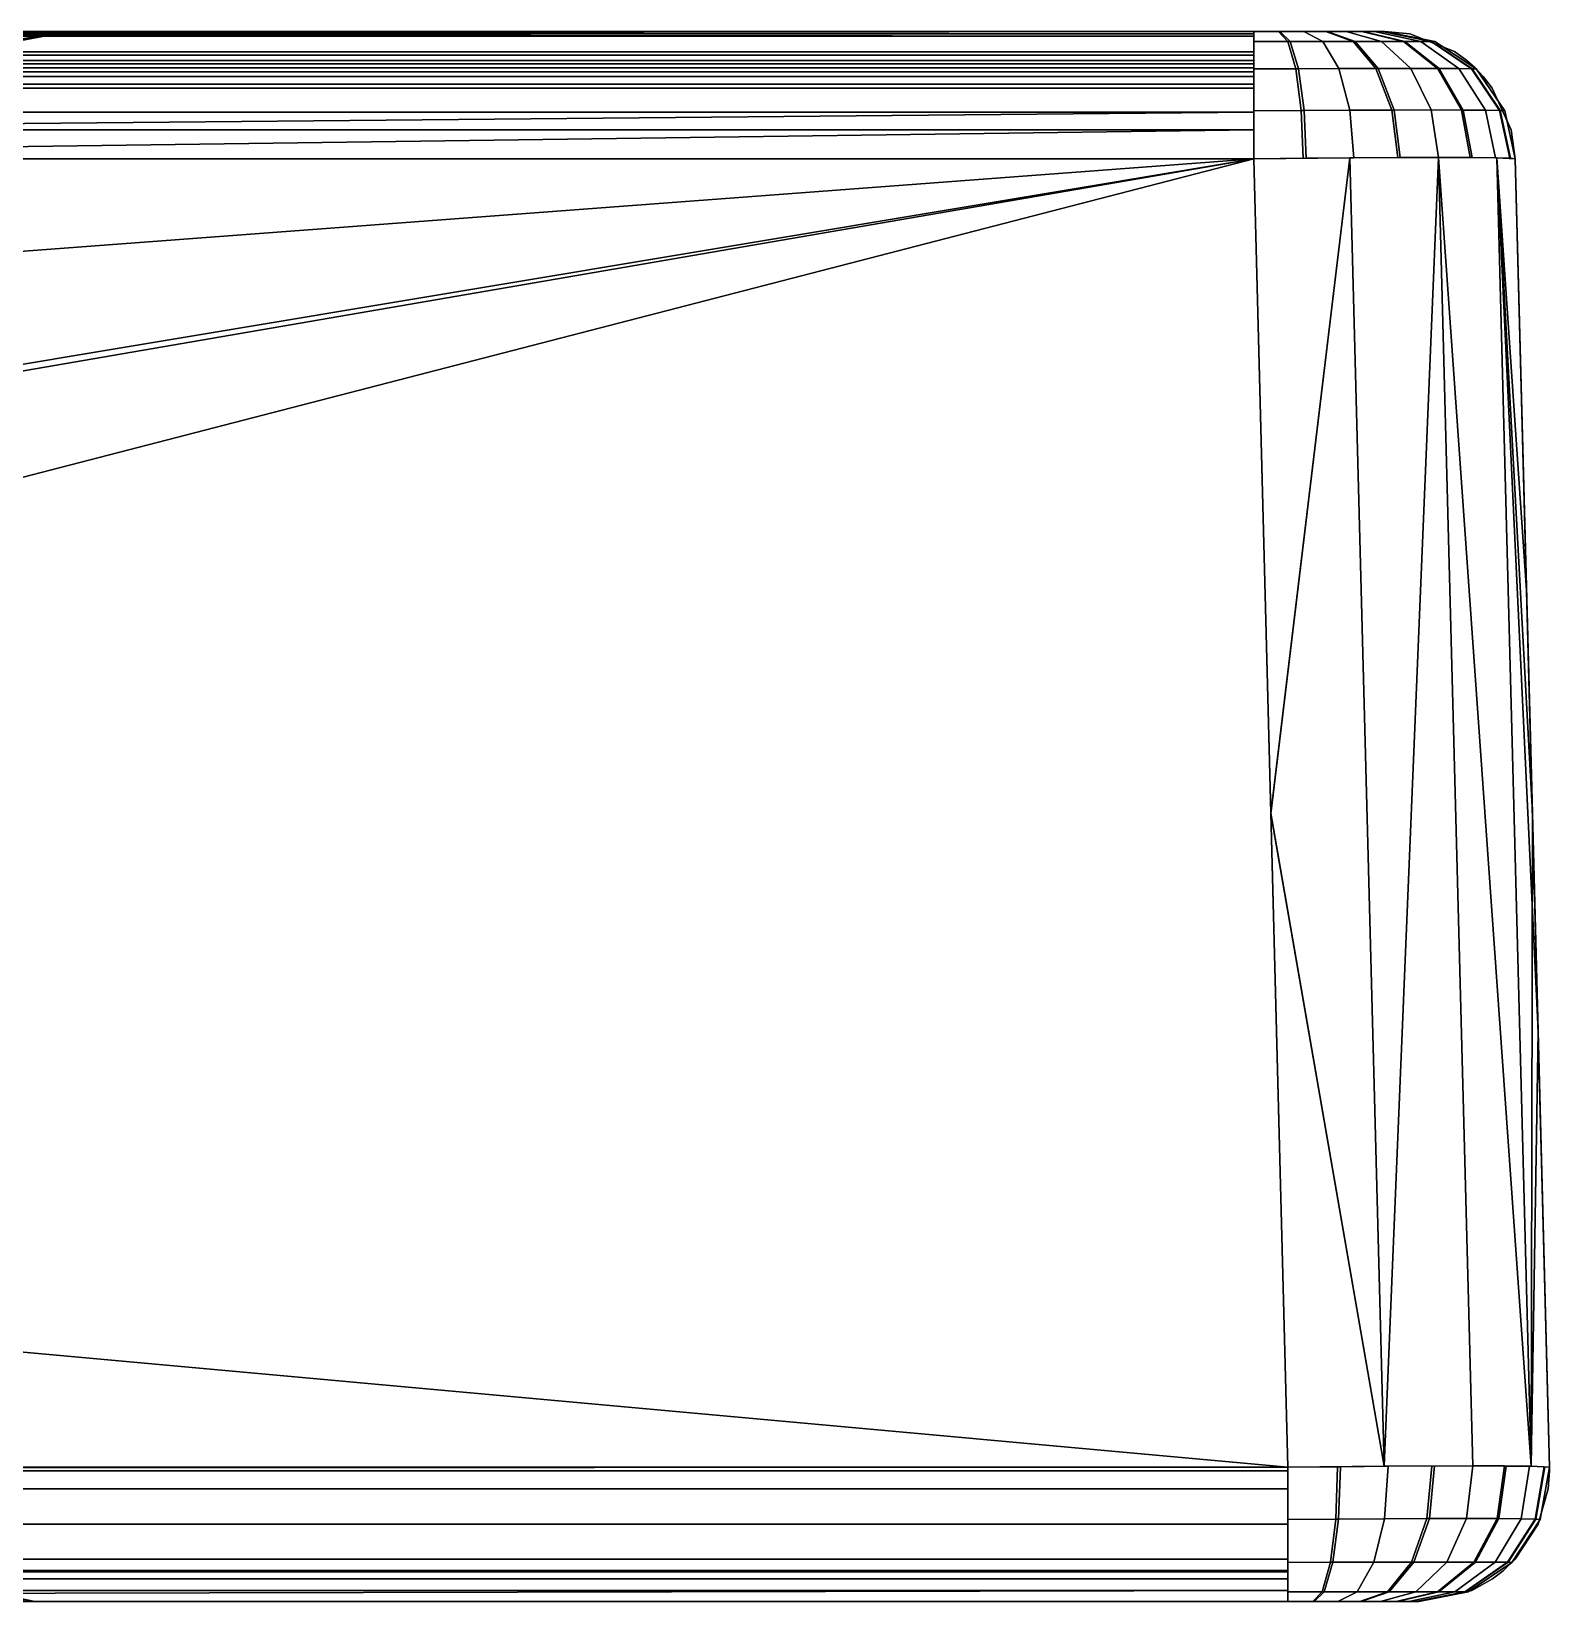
# Model space of a CAD drawing. Extents: x -30.2 to 30.1, y -17.9 to 0.1.
# Drawn here: x 24.33 to 30.13, y -17.87 to -11.87 of the extents above; entities that cross this region are included whole.
import ezdxf

# ---------------------------------------------------------------- set-up
doc = ezdxf.new("R2010")
doc.units = 0
doc.header["$MEASUREMENT"] = 0
doc.layers.add('Pux Jalapa', color=255, linetype='CONTINUOUS')

msp = doc.modelspace()

# ---------------------------------------------------------------- linework, layer by layer
at = {"layer": 'Pux Jalapa'}
for points in [[(-0.012, -11.8864, -64.0446), (29.0011, -11.8864, -64.0446), (9.659, -11.8681, -63.9105)], [(29.0011, -11.8681, -63.9105), (9.659, -11.8681, -63.9105), (29.0011, -11.8864, -64.0446)], [(29.0011, -11.8776, -4.7875), (16.6897, -11.8776, -4.7875), (20.8424, -11.8681, -4.8847)], [(29.0011, -11.9458, -4.617), (16.6897, -11.9458, -4.617), (16.6897, -11.8776, -4.7875), (29.0011, -11.8776, -4.7875)], [(20.8424, -11.8681, -4.8847), (29.0011, -11.8681, -4.8847), (29.0011, -11.8776, -4.7875)], [(29.5009, -11.8681, -63.4107), (29.0011, -11.8681, -63.9105), (22.9756, -11.8681, -58.8847)], [(29.0011, -11.8681, -63.9105), (23.726, -11.8681, -63.9105), (22.9756, -11.8681, -58.8847)], [(22.9756, -11.8681, -58.8847), (24.4751, -11.8681, -57.3852), (29.5009, -11.8681, -63.4107)], [(24.4751, -11.8681, -11.41), (22.9756, -11.8681, -9.9105), (24.1059, -11.8681, -4.8847)], [(24.1919, -11.9028, -10.9061), (24.066, -11.9027, -10.6719), (24.2174, -11.8681, -10.5695), (24.361, -11.8681, -10.8361)], [(24.0747, -11.9027, -58.1103), (24.1919, -11.9028, -57.8891), (24.361, -11.8681, -57.9591), (24.2273, -11.8681, -58.2109)], [(24.1059, -11.8681, -4.8847), (29.0011, -11.8681, -4.8847), (29.5009, -11.8681, -5.3845)], [(24.1059, -11.8681, -4.8847), (29.5009, -11.8681, -5.3845), (24.4751, -11.8681, -11.41)], [(24.2649, -11.9029, -11.1455), (24.1919, -11.9028, -10.9061), (24.361, -11.8681, -10.8361), (24.4444, -11.8681, -11.1087)], [(24.1919, -11.9028, -57.8891), (24.2679, -11.9029, -57.6343), (24.4479, -11.8681, -57.669), (24.361, -11.8681, -57.9591)], [(24.2913, -11.9031, -11.41), (24.2649, -11.9029, -11.1455), (24.4444, -11.8681, -11.1087), (24.4751, -11.8681, -11.41)], [(24.2679, -11.9029, -57.6343), (24.2913, -11.9031, -57.3852), (24.4751, -11.8681, -57.3852), (24.4479, -11.8681, -57.669)], [(24.4751, -11.8681, -57.3852), (24.4751, -11.8681, -34.3976), (24.2957, -11.9014, -57.3852)], [(24.4751, -11.8681, -34.3976), (24.4751, -11.8681, -11.41), (24.2957, -11.9014, -11.41)], [(24.2957, -11.9014, -11.41), (24.2957, -11.9014, -57.3852), (24.4751, -11.8681, -34.3976)], [(29.5009, -11.8681, -5.3845), (29.5009, -11.8681, -10.6596), (24.4751, -11.8681, -11.41)], [(29.5009, -11.8681, -10.6596), (29.5009, -11.8681, -15.9348), (24.4751, -11.8681, -11.41)], [(29.5009, -11.8681, -15.9348), (29.5009, -11.8681, -21.2099), (24.4751, -11.8681, -16.5184)], [(29.5009, -11.8681, -21.2099), (29.5009, -11.8681, -26.485), (24.4751, -11.8681, -21.6267)], [(29.5009, -11.8681, -26.485), (29.5009, -11.8681, -31.7601), (24.4751, -11.8681, -26.7351)], [(29.5009, -11.8681, -31.7601), (29.5009, -11.8681, -37.0352), (24.4751, -11.8681, -31.8435)], [(29.5009, -11.8681, -37.0352), (29.5009, -11.8681, -42.3103), (24.4751, -11.8681, -42.0602)], [(29.5009, -11.8681, -42.3103), (29.5009, -11.8681, -47.5854), (24.4751, -11.8681, -47.1685)], [(29.5009, -11.8681, -47.5854), (29.5009, -11.8681, -52.8605), (24.4751, -11.8681, -52.2769)], [(29.5009, -11.8681, -52.8605), (29.5009, -11.8681, -58.1356), (24.4751, -11.8681, -57.3852)], [(29.5009, -11.8681, -58.1356), (29.5009, -11.8681, -63.4107), (24.4751, -11.8681, -57.3852)], [(24.4751, -11.8681, -57.3852), (24.4751, -11.8681, -52.2769), (29.5009, -11.8681, -52.8605)], [(24.4751, -11.8681, -52.2769), (24.4751, -11.8681, -47.1685), (29.5009, -11.8681, -47.5854)], [(24.4751, -11.8681, -47.1685), (24.4751, -11.8681, -42.0602), (29.5009, -11.8681, -42.3103)], [(24.4751, -11.8681, -42.0602), (24.4751, -11.8681, -36.9518), (29.5009, -11.8681, -37.0352)], [(24.4751, -11.8681, -36.9518), (24.4751, -11.8681, -31.8435), (29.5009, -11.8681, -37.0352)], [(24.4751, -11.8681, -31.8435), (24.4751, -11.8681, -26.7351), (29.5009, -11.8681, -31.7601)], [(24.4751, -11.8681, -26.7351), (24.4751, -11.8681, -21.6267), (29.5009, -11.8681, -26.485)], [(24.4751, -11.8681, -21.6267), (24.4751, -11.8681, -16.5184), (29.5009, -11.8681, -21.2099)], [(24.4751, -11.8681, -16.5184), (24.4751, -11.8681, -11.41), (29.5009, -11.8681, -15.9348)], [(29.0957, -11.8681, -4.8938), (29.0011, -11.8681, -4.8847), (29.0011, -11.9068, -4.6919), (29.1321, -11.9066, -4.7049)], [(29.0011, -11.8681, -63.9105), (29.1016, -11.8681, -63.9003), (29.1402, -11.9065, -64.0887), (29.0011, -11.9068, -64.1034)], [(29.0011, -11.8681, -4.8847), (29.3546, -11.8681, -5.0311), (29.5009, -11.8681, -5.3845)], [(29.1924, -11.8681, -4.9227), (29.0957, -11.8681, -4.8938), (29.1321, -11.9066, -4.7049), (29.2658, -11.9064, -4.7454)], [(29.1016, -11.8681, -63.9003), (29.1924, -11.8681, -63.8725), (29.2658, -11.9064, -64.0498), (29.1402, -11.9065, -64.0887)], [(29.2763, -11.8681, -4.9673), (29.1924, -11.8681, -4.9227), (29.2658, -11.9064, -4.7454), (29.3819, -11.9063, -4.8073)], [(29.1924, -11.8681, -63.8725), (29.2813, -11.8681, -63.8246), (29.3887, -11.9063, -63.9834), (29.2658, -11.9064, -64.0498)], [(29.3546, -11.8681, -5.0311), (29.2763, -11.8681, -4.9673), (29.3819, -11.9063, -4.8073), (29.4901, -11.9063, -4.8956)], [(29.2813, -11.8681, -63.8246), (29.3546, -11.8681, -63.7642), (29.4901, -11.9063, -63.8997), (29.3887, -11.9063, -63.9834)], [(29.415, -11.8681, -5.1044), (29.3546, -11.8681, -5.0311), (29.4901, -11.9063, -4.8956), (29.5738, -11.9063, -4.9969)], [(29.3546, -11.8681, -63.7642), (29.4183, -11.8681, -63.6859), (29.5784, -11.9063, -63.7915), (29.4901, -11.9063, -63.8997)], [(29.4629, -11.8681, -5.1932), (29.415, -11.8681, -5.1044), (29.5738, -11.9063, -4.9969), (29.6402, -11.9064, -5.1198)], [(29.4183, -11.8681, -63.6859), (29.4629, -11.8681, -63.602), (29.6402, -11.9064, -63.6755), (29.5784, -11.9063, -63.7915)], [(29.4907, -11.8681, -5.2841), (29.4629, -11.8681, -5.1932), (29.6402, -11.9064, -5.1198), (29.6791, -11.9065, -5.2455)], [(29.4629, -11.8681, -63.602), (29.4919, -11.8681, -63.5053), (29.6807, -11.9066, -63.5417), (29.6402, -11.9064, -63.6755)], [(29.5009, -11.8681, -5.3845), (29.4907, -11.8681, -5.2841), (29.6791, -11.9065, -5.2455), (29.6938, -11.9068, -5.3845)], [(29.4919, -11.8681, -63.5053), (29.5009, -11.8681, -63.4107), (29.6938, -11.9068, -63.4107), (29.6807, -11.9066, -63.5417)], [(29.5009, -11.8681, -5.3845), (29.5009, -11.8681, -24.7266), (29.5981, -11.8776, -5.3845)], [(29.5009, -11.8681, -24.7266), (29.5009, -11.8681, -44.0687), (29.5981, -11.8776, -34.3976)], [(29.5009, -11.8681, -44.0687), (29.5009, -11.8681, -63.4107), (29.5981, -11.8776, -63.4107)], [(29.5981, -11.8776, -34.3976), (29.5981, -11.8776, -5.3845), (29.5009, -11.8681, -24.7266)], [(29.5981, -11.8776, -63.4107), (29.5981, -11.8776, -34.3976), (29.5009, -11.8681, -44.0687)], [(29.768, -11.9454, -34.3976), (29.768, -11.9454, -5.3845), (29.5981, -11.8776, -5.3845), (29.5981, -11.8776, -34.3976)], [(29.768, -11.9454, -63.4107), (29.768, -11.9454, -34.3976), (29.5981, -11.8776, -34.3976), (29.5981, -11.8776, -63.4107)], [(-0.012, -11.9585, -64.1973), (29.0011, -11.9585, -64.1973), (29.0011, -11.8864, -64.0446), (-0.012, -11.8864, -64.0446)], [(29.0011, -11.9068, -64.1034), (29.1402, -11.9065, -64.0887), (29.1718, -12.0109, -64.243), (29.0011, -12.0117, -64.2612)], [(29.1321, -11.9066, -4.7049), (29.0011, -11.9068, -4.6919), (29.0011, -12.0117, -4.534), (29.1619, -12.0109, -4.5502)], [(29.2658, -11.9064, -4.7454), (29.1321, -11.9066, -4.7049), (29.1619, -12.0109, -4.5502), (29.326, -12.0103, -4.6001)], [(29.1402, -11.9065, -64.0887), (29.2658, -11.9064, -64.0498), (29.326, -12.0103, -64.1952), (29.1718, -12.0109, -64.243)], [(29.3819, -11.9063, -4.8073), (29.2658, -11.9064, -4.7454), (29.326, -12.0103, -4.6001), (29.4684, -12.0099, -4.6761)], [(29.2658, -11.9064, -64.0498), (29.3887, -11.9063, -63.9834), (29.4768, -12.0099, -64.1135), (29.326, -12.0103, -64.1952)], [(29.4901, -11.9063, -4.8956), (29.3819, -11.9063, -4.8073), (29.4684, -12.0099, -4.6761), (29.6011, -12.0098, -4.7845)], [(29.3887, -11.9063, -63.9834), (29.4901, -11.9063, -63.8997), (29.6011, -12.0098, -64.0108), (29.4768, -12.0099, -64.1135)], [(29.5738, -11.9063, -4.9969), (29.4901, -11.9063, -4.8956), (29.6011, -12.0098, -4.7845), (29.7039, -12.0099, -4.9088)], [(29.4901, -11.9063, -63.8997), (29.5784, -11.9063, -63.7915), (29.7096, -12.0099, -63.878), (29.6011, -12.0098, -64.0108)], [(29.6402, -11.9064, -5.1198), (29.5738, -11.9063, -4.9969), (29.7039, -12.0099, -4.9088), (29.7856, -12.0103, -5.0596)], [(29.5784, -11.9063, -63.7915), (29.6402, -11.9064, -63.6755), (29.7856, -12.0103, -63.7357), (29.7096, -12.0099, -63.878)], [(29.6791, -11.9065, -5.2455), (29.6402, -11.9064, -5.1198), (29.7856, -12.0103, -5.0596), (29.8334, -12.0109, -5.2138)], [(29.6402, -11.9064, -63.6755), (29.6807, -11.9066, -63.5417), (29.8354, -12.0109, -63.5715), (29.7856, -12.0103, -63.7357)], [(29.6938, -11.9068, -5.3845), (29.6791, -11.9065, -5.2455), (29.8334, -12.0109, -5.2138), (29.8516, -12.0117, -5.3845)], [(29.6807, -11.9066, -63.5417), (29.6938, -11.9068, -63.4107), (29.8516, -12.0117, -63.4107), (29.8354, -12.0109, -63.5715)], [(-0.012, -11.9919, -64.24), (29.0011, -11.9919, -64.24), (29.0011, -11.9585, -64.1973), (-0.012, -11.9585, -64.1973)], [(-0.012, -12.0227, -64.2721), (29.0011, -12.0227, -64.2721), (29.0011, -11.9919, -64.24), (-0.012, -11.9919, -64.24)], [(29.0011, -11.9797, -4.5699), (16.6897, -11.9797, -4.5699), (16.6897, -11.9458, -4.617), (29.0011, -11.9458, -4.617)], [(29.0011, -12.0076, -4.5383), (16.6897, -12.0076, -4.5383), (16.6897, -11.9797, -4.5699), (29.0011, -11.9797, -4.5699)], [(29.8155, -11.9794, -34.3976), (29.8155, -11.9794, -5.3845), (29.768, -11.9454, -5.3845), (29.768, -11.9454, -34.3976)], [(29.8155, -11.9794, -63.4107), (29.8155, -11.9794, -34.3976), (29.768, -11.9454, -34.3976), (29.768, -11.9454, -63.4107)], [(29.8474, -12.0076, -34.3976), (29.8474, -12.0076, -5.3845), (29.8155, -11.9794, -5.3845), (29.8155, -11.9794, -34.3976)], [(29.8474, -12.0076, -63.4107), (29.8474, -12.0076, -34.3976), (29.8155, -11.9794, -34.3976), (29.8155, -11.9794, -63.4107)], [(-0.012, -12.0701, -64.3121), (29.0011, -12.0701, -64.3121), (29.0011, -12.0227, -64.2721), (-0.012, -12.0227, -64.2721)], [(29.0011, -12.0402, -4.5072), (16.6897, -12.0402, -4.5072), (16.6897, -12.0076, -4.5383), (29.0011, -12.0076, -4.5383)], [(29.0011, -12.0846, -4.4728), (16.6897, -12.0846, -4.4728), (16.6897, -12.0402, -4.5072), (29.0011, -12.0402, -4.5072)], [(29.1619, -12.0109, -4.5502), (29.0011, -12.0117, -4.534), (29.0011, -12.1722, -4.4247), (29.1826, -12.1706, -4.4427)], [(29.0011, -12.0117, -64.2612), (29.1718, -12.0109, -64.243), (29.1938, -12.1705, -64.3502), (29.0011, -12.1722, -64.3706)], [(29.326, -12.0103, -4.6001), (29.1619, -12.0109, -4.5502), (29.1826, -12.1706, -4.4427), (29.3679, -12.1693, -4.4989)], [(29.1718, -12.0109, -64.243), (29.326, -12.0103, -64.1952), (29.3679, -12.1693, -64.2964), (29.1938, -12.1705, -64.3502)], [(29.4684, -12.0099, -4.6761), (29.326, -12.0103, -4.6001), (29.3679, -12.1693, -4.4989), (29.5287, -12.1686, -4.5846)], [(29.326, -12.0103, -64.1952), (29.4768, -12.0099, -64.1135), (29.5382, -12.1686, -64.2043), (29.3679, -12.1693, -64.2964)], [(29.6011, -12.0098, -4.7845), (29.4684, -12.0099, -4.6761), (29.5287, -12.1686, -4.5846), (29.6787, -12.1683, -4.707)], [(29.4768, -12.0099, -64.1135), (29.6011, -12.0098, -64.0108), (29.6787, -12.1683, -64.0883), (29.5382, -12.1686, -64.2043)], [(29.7039, -12.0099, -4.9088), (29.6011, -12.0098, -4.7845), (29.6787, -12.1683, -4.707), (29.7947, -12.1686, -4.8474)], [(29.6011, -12.0098, -64.0108), (29.7096, -12.0099, -63.878), (29.801, -12.1686, -63.9383), (29.6787, -12.1683, -64.0883)], [(29.7856, -12.0103, -5.0596), (29.7039, -12.0099, -4.9088), (29.7947, -12.1686, -4.8474), (29.8868, -12.1693, -5.0177)], [(29.7096, -12.0099, -63.878), (29.7856, -12.0103, -63.7357), (29.8868, -12.1693, -63.7776), (29.801, -12.1686, -63.9383)], [(29.8334, -12.0109, -5.2138), (29.7856, -12.0103, -5.0596), (29.8868, -12.1693, -5.0177), (29.9406, -12.1705, -5.1918)], [(29.7856, -12.0103, -63.7357), (29.8354, -12.0109, -63.5715), (29.9429, -12.1706, -63.5922), (29.8868, -12.1693, -63.7776)], [(29.8516, -12.0117, -5.3845), (29.8334, -12.0109, -5.2138), (29.9406, -12.1705, -5.1918), (29.961, -12.1722, -5.3845)], [(29.8354, -12.0109, -63.5715), (29.8516, -12.0117, -63.4107), (29.961, -12.1722, -63.4107), (29.9429, -12.1706, -63.5922)], [(29.8784, -12.0402, -34.3976), (29.8784, -12.0402, -5.3845), (29.8474, -12.0076, -5.3845), (29.8474, -12.0076, -34.3976)], [(29.8784, -12.0402, -63.4107), (29.8784, -12.0402, -34.3976), (29.8474, -12.0076, -34.3976), (29.8474, -12.0076, -63.4107)], [(29.9128, -12.0846, -34.3976), (29.9128, -12.0846, -5.3845), (29.8784, -12.0402, -5.3845), (29.8784, -12.0402, -34.3976)], [(29.9128, -12.0846, -63.4107), (29.9128, -12.0846, -34.3976), (29.8784, -12.0402, -34.3976), (29.8784, -12.0402, -63.4107)], [(-0.012, -12.1762, -64.3723), (29.0011, -12.1762, -64.3723), (29.0011, -12.0701, -64.3121), (-0.012, -12.0701, -64.3121)], [(29.0011, -12.2441, -4.4003), (16.6897, -12.2441, -4.4003), (16.6897, -12.0846, -4.4728), (29.0011, -12.0846, -4.4728)], [(29.9853, -12.244, -34.3976), (29.9853, -12.244, -5.3845), (29.9128, -12.0846, -5.3845), (29.9128, -12.0846, -34.3976)], [(29.9853, -12.244, -63.4107), (29.9853, -12.244, -34.3976), (29.9128, -12.0846, -34.3976), (29.9128, -12.0846, -63.4107)], [(29.0011, -12.1762, -64.3723), (-0.012, -12.1762, -64.3723), (9.659, -12.355, -64.4104)], [(9.659, -12.355, -64.4104), (29.0011, -12.355, -64.4104), (29.0011, -12.1762, -64.3723)], [(29.0011, -12.1722, -64.3706), (29.1938, -12.1705, -64.3502), (29.2019, -12.3526, -64.3899), (29.0011, -12.355, -64.4104)], [(29.1826, -12.1706, -4.4427), (29.0011, -12.1722, -4.4247), (29.0011, -12.355, -4.3849), (29.1902, -12.3528, -4.4031)], [(29.3679, -12.1693, -4.4989), (29.1826, -12.1706, -4.4427), (29.1902, -12.3528, -4.4031), (29.3836, -12.351, -4.4611)], [(29.1938, -12.1705, -64.3502), (29.3679, -12.1693, -64.2964), (29.3836, -12.351, -64.3342), (29.2019, -12.3526, -64.3899)], [(29.5287, -12.1686, -4.5846), (29.3679, -12.1693, -4.4989), (29.3836, -12.351, -4.4611), (29.5514, -12.35, -4.5502)], [(29.3679, -12.1693, -64.2964), (29.5382, -12.1686, -64.2043), (29.5613, -12.3499, -64.2384), (29.3836, -12.351, -64.3342)], [(29.6787, -12.1683, -4.707), (29.5287, -12.1686, -4.5846), (29.5514, -12.35, -4.5502), (29.7079, -12.3496, -4.6778)], [(29.5382, -12.1686, -64.2043), (29.6787, -12.1683, -64.0883), (29.7079, -12.3496, -64.1175), (29.5613, -12.3499, -64.2384)], [(29.7947, -12.1686, -4.8474), (29.6787, -12.1683, -4.707), (29.7079, -12.3496, -4.6778), (29.8288, -12.3499, -4.8243)], [(29.6787, -12.1683, -64.0883), (29.801, -12.1686, -63.9383), (29.8354, -12.35, -63.961), (29.7079, -12.3496, -64.1175)], [(29.8868, -12.1693, -5.0177), (29.7947, -12.1686, -4.8474), (29.8288, -12.3499, -4.8243), (29.9246, -12.351, -5.002)], [(29.801, -12.1686, -63.9383), (29.8868, -12.1693, -63.7776), (29.9246, -12.351, -63.7932), (29.8354, -12.35, -63.961)], [(29.9406, -12.1705, -5.1918), (29.8868, -12.1693, -5.0177), (29.9246, -12.351, -5.002), (29.9803, -12.3526, -5.1837)], [(29.8868, -12.1693, -63.7776), (29.9429, -12.1706, -63.5922), (29.9826, -12.3528, -63.5999), (29.9246, -12.351, -63.7932)], [(29.961, -12.1722, -5.3845), (29.9406, -12.1705, -5.1918), (29.9803, -12.3526, -5.1837), (30.0008, -12.355, -5.3845)], [(29.9429, -12.1706, -63.5922), (29.961, -12.1722, -63.4107), (30.0008, -12.355, -63.4107), (29.9826, -12.3528, -63.5999)], [(16.6897, -12.2441, -4.4003), (29.0011, -12.2441, -4.4003), (20.8509, -12.355, -4.3849)], [(29.0011, -12.355, -4.3849), (20.8509, -12.355, -4.3849), (29.0011, -12.2441, -4.4003)], [(30.0008, -12.355, -63.4107), (30.0008, -12.355, -44.0687), (29.9853, -12.244, -63.4107)], [(30.0008, -12.355, -44.0687), (30.0008, -12.355, -24.7266), (29.9853, -12.244, -34.3976)], [(30.0008, -12.355, -24.7266), (30.0008, -12.355, -5.3845), (29.9853, -12.244, -5.3845)], [(29.9853, -12.244, -5.3845), (29.9853, -12.244, -34.3976), (30.0008, -12.355, -24.7266)], [(29.9853, -12.244, -34.3976), (29.9853, -12.244, -63.4107), (30.0008, -12.355, -44.0687)], [(29.0011, -12.355, -64.4104), (29.132, -17.355, -64.5413), (-0.012, -17.355, -64.5413)], [(-0.012, -12.355, -64.4104), (29.0011, -12.355, -64.4104), (-0.012, -17.355, -64.5413)], [(29.0011, -12.355, -4.3849), (20.8509, -12.355, -4.3849), (14.7349, -13.4261, -4.3568)], [(29.132, -17.355, -4.2539), (29.0011, -12.355, -4.3849), (14.7349, -16.0454, -4.2882)], [(14.7349, -14.7358, -4.3225), (14.7349, -16.0454, -4.2882), (29.0011, -12.355, -4.3849)], [(14.7349, -13.4261, -4.3568), (14.7349, -14.7358, -4.3225), (29.0011, -12.355, -4.3849)], [(29.369, -12.3511, -64.3401), (29.0011, -12.355, -64.4104), (29.0666, -14.8577, -64.4759)], [(29.0011, -12.355, -4.3849), (29.369, -12.3511, -4.4552), (29.0666, -14.855, -4.3194)], [(29.5, -17.3511, -64.471), (29.369, -12.3511, -64.3401), (29.0666, -14.8577, -64.4759)], [(29.0666, -14.855, -4.3194), (29.369, -12.3511, -4.4552), (29.5, -17.3511, -4.3242)], [(29.7079, -12.3496, -64.1175), (29.369, -12.3511, -64.3401), (29.5, -17.3511, -64.471)], [(29.369, -12.3511, -4.4552), (29.7079, -12.3496, -4.6778), (29.5, -17.3511, -4.3242)], [(29.5, -17.3511, -64.471), (29.8388, -17.3496, -64.2484), (29.7079, -12.3496, -64.1175)], [(29.8388, -17.3496, -4.5468), (29.5, -17.3511, -4.3242), (29.7079, -12.3496, -4.6778)], [(29.9305, -12.3511, -63.7787), (29.7079, -12.3496, -64.1175), (30.0614, -17.3511, -63.9096)], [(29.8388, -17.3496, -64.2484), (30.0614, -17.3511, -63.9096), (29.7079, -12.3496, -64.1175)], [(29.7079, -12.3496, -4.6778), (29.9305, -12.3511, -5.0166), (30.0614, -17.3511, -4.8857)], [(30.0614, -17.3511, -4.8857), (29.8388, -17.3496, -4.5468), (29.7079, -12.3496, -4.6778)], [(30.0008, -12.355, -63.4107), (29.9305, -12.3511, -63.7787), (30.0444, -14.0217, -63.4544)], [(30.088, -15.6883, -63.498), (30.0444, -14.0217, -63.4544), (29.9305, -12.3511, -63.7787)], [(29.9305, -12.3511, -63.7787), (30.0614, -17.3511, -63.9096), (30.088, -15.6883, -63.498)], [(29.9305, -12.3511, -5.0166), (30.0008, -12.355, -5.3845), (30.0662, -14.855, -5.3191)], [(30.0614, -17.3511, -4.8857), (29.9305, -12.3511, -5.0166), (30.0662, -14.855, -5.3191)], [(30.0008, -12.355, -5.3845), (30.1317, -17.355, -5.2536), (30.1317, -17.355, -34.3976)], [(30.1317, -17.355, -34.3976), (30.1317, -17.355, -63.5417), (30.0008, -12.355, -63.4107)], [(30.0008, -12.355, -63.4107), (30.0008, -12.355, -34.3976), (30.1317, -17.355, -34.3976)], [(30.0008, -12.355, -34.3976), (30.0008, -12.355, -5.3845), (30.1317, -17.355, -34.3976)], [(29.5, -17.3511, -4.3242), (29.132, -17.355, -4.2539), (29.0666, -14.855, -4.3194)], [(29.132, -17.355, -64.5413), (29.5, -17.3511, -64.471), (29.0666, -14.8577, -64.4759)], [(30.0662, -14.855, -5.3191), (30.1317, -17.355, -5.2536), (30.0614, -17.3511, -4.8857)], [(30.0614, -17.3511, -63.9096), (30.1317, -17.355, -63.5417), (30.088, -15.6883, -63.498)], [(19.4174, -17.355, -4.2539), (29.132, -17.355, -4.2539), (14.7349, -16.0454, -4.2882)], [(29.132, -17.3681, -64.5415), (29.132, -17.355, -64.5413), (-0.012, -17.3681, -64.5415)], [(29.132, -17.355, -64.5413), (-0.012, -17.355, -64.5413), (-0.012, -17.3681, -64.5415)], [(-0.012, -17.355, -4.2539), (29.132, -17.355, -4.2539), (-0.012, -17.3681, -4.2538)], [(29.132, -17.355, -4.2539), (29.132, -17.3681, -4.2538), (-0.012, -17.3681, -4.2538)], [(-0.012, -17.3681, -4.2538), (29.132, -17.3681, -4.2538), (29.132, -17.4374, -4.2586), (-0.012, -17.4374, -4.2586)], [(29.132, -17.3681, -64.5415), (-0.012, -17.3681, -64.5415), (-0.012, -17.4374, -64.5367), (29.132, -17.4374, -64.5367)], [(29.132, -17.355, -64.5413), (29.3329, -17.3526, -64.5208), (29.3258, -17.5528, -64.4864), (29.132, -17.5545, -64.5054)], [(29.3212, -17.3528, -4.2721), (29.132, -17.355, -4.2539), (29.132, -17.5545, -4.2898), (29.3145, -17.5529, -4.3067)], [(29.5145, -17.351, -4.3301), (29.3212, -17.3528, -4.2721), (29.3145, -17.5529, -4.3067), (29.5013, -17.5516, -4.3621)], [(29.3329, -17.3526, -64.5208), (29.5145, -17.351, -64.4651), (29.5013, -17.5516, -64.4331), (29.3258, -17.5528, -64.4864)], [(29.5145, -17.351, -64.4651), (29.6922, -17.3499, -64.3693), (29.673, -17.5509, -64.341), (29.5013, -17.5516, -64.4331)], [(29.6823, -17.35, -4.4193), (29.5145, -17.351, -4.3301), (29.5013, -17.5516, -4.3621), (29.6634, -17.5509, -4.4479)], [(29.8388, -17.3496, -4.5468), (29.6823, -17.35, -4.4193), (29.6634, -17.5509, -4.4479), (29.8146, -17.5506, -4.571)], [(29.6922, -17.3499, -64.3693), (29.8388, -17.3496, -64.2484), (29.8146, -17.5506, -64.2242), (29.673, -17.5509, -64.341)], [(29.8388, -17.3496, -64.2484), (29.9664, -17.35, -64.0919), (29.9377, -17.5509, -64.0731), (29.8146, -17.5506, -64.2242)], [(29.9597, -17.3499, -4.6934), (29.8388, -17.3496, -4.5468), (29.8146, -17.5506, -4.571), (29.9313, -17.5509, -4.7126)], [(30.0555, -17.351, -4.8711), (29.9597, -17.3499, -4.6934), (29.9313, -17.5509, -4.7126), (30.0235, -17.5516, -4.8844)], [(29.9664, -17.35, -64.0919), (30.0555, -17.351, -63.9242), (30.0235, -17.5516, -63.9109), (29.9377, -17.5509, -64.0731)], [(30.0555, -17.351, -63.9242), (30.1135, -17.3528, -63.7308), (30.079, -17.5529, -63.7241), (30.0235, -17.5516, -63.9109)], [(30.1112, -17.3526, -5.0528), (30.0555, -17.351, -4.8711), (30.0235, -17.5516, -4.8844), (30.0768, -17.5528, -5.0598)], [(30.1317, -17.355, -5.2536), (30.1112, -17.3526, -5.0528), (30.0768, -17.5528, -5.0598), (30.0958, -17.5545, -5.2536)], [(30.1135, -17.3528, -63.7308), (30.1317, -17.355, -63.5417), (30.0958, -17.5545, -63.5417), (30.079, -17.5529, -63.7241)], [(30.1319, -17.3681, -34.3976), (30.1319, -17.3681, -63.5417), (30.127, -17.4374, -63.5417), (30.127, -17.4374, -34.3976)], [(30.1319, -17.3681, -5.2536), (30.1319, -17.3681, -34.3976), (30.127, -17.4374, -34.3976), (30.127, -17.4374, -5.2536)], [(30.1319, -17.3681, -5.2536), (30.1317, -17.355, -5.2536), (30.1317, -17.355, -34.3976)], [(30.1317, -17.355, -34.3976), (30.1317, -17.355, -63.5417), (30.1319, -17.3681, -34.3976)], [(30.1317, -17.355, -63.5417), (30.1319, -17.3681, -63.5417), (30.1319, -17.3681, -34.3976)], [(30.1319, -17.3681, -34.3976), (30.1319, -17.3681, -5.2536), (30.1317, -17.355, -34.3976)], [(-0.012, -17.4374, -4.2586), (29.132, -17.4374, -4.2586), (29.132, -17.5723, -4.2974), (-0.012, -17.5723, -4.2974)], [(29.132, -17.4374, -64.5367), (-0.012, -17.4374, -64.5367), (-0.012, -17.5723, -64.4979), (29.132, -17.5723, -64.4979)], [(30.127, -17.4374, -34.3976), (30.127, -17.4374, -63.5417), (30.0883, -17.5723, -63.5417), (30.0883, -17.5723, -34.3976)], [(30.127, -17.4374, -5.2536), (30.127, -17.4374, -34.3976), (30.0883, -17.5723, -34.3976), (30.0883, -17.5723, -5.2536)], [(-0.012, -17.5723, -4.2974), (29.132, -17.5723, -4.2974), (29.132, -17.7056, -4.3849), (-0.012, -17.7056, -4.3849)], [(29.132, -17.5723, -64.4979), (-0.012, -17.5723, -64.4979), (-0.012, -17.7056, -64.4103), (29.132, -17.7056, -64.4103)], [(29.132, -17.5545, -64.5054), (29.3258, -17.5528, -64.4864), (29.3042, -17.718, -64.3811), (29.132, -17.7188, -64.3978)], [(29.3145, -17.5529, -4.3067), (29.132, -17.5545, -4.2898), (29.132, -17.7188, -4.3974), (29.2942, -17.718, -4.4122)], [(29.5013, -17.5516, -4.3621), (29.3145, -17.5529, -4.3067), (29.2942, -17.718, -4.4122), (29.4602, -17.7174, -4.4613)], [(29.3258, -17.5528, -64.4864), (29.5013, -17.5516, -64.4331), (29.4602, -17.7174, -64.3339), (29.3042, -17.718, -64.3811)], [(29.5013, -17.5516, -64.4331), (29.673, -17.5509, -64.341), (29.6129, -17.717, -64.2521), (29.4602, -17.7174, -64.3339)], [(29.6634, -17.5509, -4.4479), (29.5013, -17.5516, -4.3621), (29.4602, -17.7174, -4.4613), (29.6044, -17.717, -4.5375)], [(29.8146, -17.5506, -4.571), (29.6634, -17.5509, -4.4479), (29.6044, -17.717, -4.5375), (29.7388, -17.7169, -4.6469)], [(29.673, -17.5509, -64.341), (29.8146, -17.5506, -64.2242), (29.7388, -17.7169, -64.1484), (29.6129, -17.717, -64.2521)], [(29.8146, -17.5506, -64.2242), (29.9377, -17.5509, -64.0731), (29.8482, -17.717, -64.014), (29.7388, -17.7169, -64.1484)], [(29.9313, -17.5509, -4.7126), (29.8146, -17.5506, -4.571), (29.7388, -17.7169, -4.6469), (29.8425, -17.717, -4.7727)], [(30.0235, -17.5516, -4.8844), (29.9313, -17.5509, -4.7126), (29.8425, -17.717, -4.7727), (29.9243, -17.7174, -4.9254)], [(29.9377, -17.5509, -64.0731), (30.0235, -17.5516, -63.9109), (29.9243, -17.7174, -63.8698), (29.8482, -17.717, -64.014)], [(30.0235, -17.5516, -63.9109), (30.079, -17.5529, -63.7241), (29.9734, -17.718, -63.7038), (29.9243, -17.7174, -63.8698)], [(30.0768, -17.5528, -5.0598), (30.0235, -17.5516, -4.8844), (29.9243, -17.7174, -4.9254), (29.9715, -17.718, -5.0814)], [(30.0958, -17.5545, -5.2536), (30.0768, -17.5528, -5.0598), (29.9715, -17.718, -5.0814), (29.9882, -17.7188, -5.2536)], [(30.079, -17.5529, -63.7241), (30.0958, -17.5545, -63.5417), (29.9882, -17.7188, -63.5417), (29.9734, -17.718, -63.7038)], [(30.0883, -17.5723, -34.3976), (30.0883, -17.5723, -63.5417), (30.0007, -17.7056, -63.5417), (30.0007, -17.7056, -34.3976)], [(30.0883, -17.5723, -5.2536), (30.0883, -17.5723, -34.3976), (30.0007, -17.7056, -34.3976), (30.0007, -17.7056, -5.2536)], [(-0.012, -17.7056, -4.3849), (29.132, -17.7056, -4.3849), (29.132, -17.7493, -4.4303), (-0.012, -17.7493, -4.4303)], [(29.132, -17.7056, -64.4103), (-0.012, -17.7056, -64.4103), (-0.012, -17.7493, -64.365), (29.132, -17.7493, -64.365)], [(-0.012, -17.7493, -4.4303), (29.132, -17.7493, -4.4303), (29.132, -17.7546, -4.4366), (-0.012, -17.7546, -4.4366)], [(29.132, -17.7493, -64.365), (-0.012, -17.7493, -64.365), (-0.012, -17.7546, -64.3587), (29.132, -17.7546, -64.3587)], [(-0.012, -17.7546, -4.4366), (29.132, -17.7546, -4.4366), (29.132, -17.7815, -4.4726), (-0.012, -17.7815, -4.4726)], [(29.132, -17.7546, -64.3587), (-0.012, -17.7546, -64.3587), (-0.012, -17.7815, -64.3227), (29.132, -17.7815, -64.3227)], [(29.132, -17.7188, -64.3978), (29.3042, -17.718, -64.3811), (29.2706, -17.8307, -64.2171), (29.132, -17.8309, -64.2307)], [(29.2942, -17.718, -4.4122), (29.132, -17.7188, -4.3974), (29.132, -17.8309, -4.5646), (29.2625, -17.8307, -4.5766)], [(29.4602, -17.7174, -4.4613), (29.2942, -17.718, -4.4122), (29.2625, -17.8307, -4.5766), (29.396, -17.8306, -4.6163)], [(29.3042, -17.718, -64.3811), (29.4602, -17.7174, -64.3339), (29.396, -17.8306, -64.179), (29.2706, -17.8307, -64.2171)], [(29.4602, -17.7174, -64.3339), (29.6129, -17.717, -64.2521), (29.5188, -17.8305, -64.1131), (29.396, -17.8306, -64.179)], [(29.6044, -17.717, -4.5375), (29.4602, -17.7174, -4.4613), (29.396, -17.8306, -4.6163), (29.512, -17.8305, -4.6776)], [(29.7388, -17.7169, -4.6469), (29.6044, -17.717, -4.5375), (29.512, -17.8305, -4.6776), (29.6201, -17.8304, -4.7656)], [(29.6129, -17.717, -64.2521), (29.7388, -17.7169, -64.1484), (29.6201, -17.8304, -64.0297), (29.5188, -17.8305, -64.1131)], [(29.7388, -17.7169, -64.1484), (29.8482, -17.717, -64.014), (29.7081, -17.8305, -63.9216), (29.6201, -17.8304, -64.0297)], [(29.8425, -17.717, -4.7727), (29.7388, -17.7169, -4.6469), (29.6201, -17.8304, -4.7656), (29.7035, -17.8305, -4.8668)], [(29.9243, -17.7174, -4.9254), (29.8425, -17.717, -4.7727), (29.7035, -17.8305, -4.8668), (29.7694, -17.8306, -4.9896)], [(29.8482, -17.717, -64.014), (29.9243, -17.7174, -63.8698), (29.7694, -17.8306, -63.8057), (29.7081, -17.8305, -63.9216)], [(29.9243, -17.7174, -63.8698), (29.9734, -17.718, -63.7038), (29.809, -17.8307, -63.6721), (29.7694, -17.8306, -63.8057)], [(29.9715, -17.718, -5.0814), (29.9243, -17.7174, -4.9254), (29.7694, -17.8306, -4.9896), (29.8074, -17.8307, -5.115)], [(29.9882, -17.7188, -5.2536), (29.9715, -17.718, -5.0814), (29.8074, -17.8307, -5.115), (29.8211, -17.8309, -5.2536)], [(29.9734, -17.718, -63.7038), (29.9882, -17.7188, -63.5417), (29.8211, -17.8309, -63.5417), (29.809, -17.8307, -63.6721)], [(29.9491, -17.7546, -34.3976), (29.9491, -17.7546, -63.5417), (29.9131, -17.7815, -63.5417), (29.9131, -17.7815, -34.3976)], [(29.9491, -17.7546, -5.2536), (29.9491, -17.7546, -34.3976), (29.9131, -17.7815, -34.3976), (29.9131, -17.7815, -5.2536)], [(29.9554, -17.7493, -34.3976), (29.9554, -17.7493, -63.5417), (29.9491, -17.7546, -63.5417), (29.9491, -17.7546, -34.3976)], [(29.9554, -17.7493, -5.2536), (29.9554, -17.7493, -34.3976), (29.9491, -17.7546, -34.3976), (29.9491, -17.7546, -5.2536)], [(30.0007, -17.7056, -34.3976), (30.0007, -17.7056, -63.5417), (29.9554, -17.7493, -63.5417), (29.9554, -17.7493, -34.3976)], [(30.0007, -17.7056, -5.2536), (30.0007, -17.7056, -34.3976), (29.9554, -17.7493, -34.3976), (29.9554, -17.7493, -5.2536)], [(-0.012, -17.7815, -4.4726), (29.132, -17.7815, -4.4726), (29.132, -17.8253, -4.5514), (-0.012, -17.8253, -4.5514)], [(29.132, -17.7815, -64.3227), (-0.012, -17.7815, -64.3227), (-0.012, -17.8253, -64.2438), (29.132, -17.8253, -64.2438)], [(29.9131, -17.7815, -34.3976), (29.9131, -17.7815, -63.5417), (29.8342, -17.8253, -63.5417), (29.8342, -17.8253, -34.3976)], [(29.9131, -17.7815, -5.2536), (29.9131, -17.7815, -34.3976), (29.8342, -17.8253, -34.3976), (29.8342, -17.8253, -5.2536)], [(-0.012, -17.8253, -4.5514), (29.132, -17.8253, -4.5514), (9.7027, -17.8681, -4.7538)], [(29.132, -17.8253, -64.2438), (-0.012, -17.8253, -64.2438), (9.7027, -17.8681, -64.0415)], [(29.132, -17.8681, -4.7538), (9.7027, -17.8681, -4.7538), (29.132, -17.8253, -4.5514)], [(9.7027, -17.8681, -64.0415), (29.132, -17.8681, -64.0415), (29.132, -17.8253, -64.2438)], [(22.8447, -17.8681, -58.7538), (24.3442, -17.8681, -57.2543), (23.8331, -17.8681, -64.0415)], [(24.3442, -17.8681, -11.541), (22.8447, -17.8681, -10.0415), (29.6319, -17.8681, -10.5525)], [(22.8447, -17.8681, -10.0415), (23.8331, -17.8681, -4.7538), (29.6319, -17.8681, -10.5525)], [(23.8331, -17.8681, -4.7538), (29.132, -17.8681, -4.7538), (29.6319, -17.8681, -5.2536)], [(29.6319, -17.8681, -5.2536), (29.6319, -17.8681, -10.5525), (23.8331, -17.8681, -4.7538)], [(29.6319, -17.8681, -58.2427), (29.6319, -17.8681, -63.5417), (23.8331, -17.8681, -64.0415)], [(29.6319, -17.8681, -63.5417), (29.132, -17.8681, -64.0415), (23.8331, -17.8681, -64.0415)], [(24.3442, -17.8681, -57.2543), (29.6319, -17.8681, -58.2427), (23.8331, -17.8681, -64.0415)], [(24.3442, -17.8681, -11.541), (24.3135, -17.8681, -11.2396), (24.1186, -17.8268, -11.2796), (24.1457, -17.827, -11.541)], [(24.317, -17.8681, -57.5381), (24.3442, -17.8681, -57.2543), (24.1457, -17.827, -57.2543), (24.1216, -17.8268, -57.5005)], [(24.3442, -17.8681, -11.541), (24.3442, -17.8681, -34.3976), (24.1586, -17.8324, -11.541)], [(24.3442, -17.8681, -34.3976), (24.3442, -17.8681, -57.2543), (24.1586, -17.8324, -57.2543)], [(24.1586, -17.8324, -57.2543), (24.1586, -17.8324, -11.541), (24.3442, -17.8681, -34.3976)], [(29.6319, -17.8681, -10.5525), (29.6319, -17.8681, -15.8514), (24.3442, -17.8681, -11.541)], [(29.6319, -17.8681, -15.8514), (29.6319, -17.8681, -21.1503), (24.3442, -17.8681, -16.6202)], [(29.6319, -17.8681, -21.1503), (29.6319, -17.8681, -26.4493), (24.3442, -17.8681, -21.6995)], [(29.6319, -17.8681, -26.4493), (29.6319, -17.8681, -31.7482), (24.3442, -17.8681, -26.7787)], [(29.6319, -17.8681, -31.7482), (29.6319, -17.8681, -37.0471), (24.3442, -17.8681, -36.9373)], [(29.6319, -17.8681, -37.0471), (29.6319, -17.8681, -42.346), (24.3442, -17.8681, -42.0165)], [(29.6319, -17.8681, -42.346), (29.6319, -17.8681, -47.6449), (24.3442, -17.8681, -47.0958)], [(29.6319, -17.8681, -47.6449), (29.6319, -17.8681, -52.9438), (24.3442, -17.8681, -52.175)], [(29.6319, -17.8681, -52.9438), (29.6319, -17.8681, -58.2427), (24.3442, -17.8681, -57.2543)], [(24.3442, -17.8681, -57.2543), (24.3442, -17.8681, -52.175), (29.6319, -17.8681, -52.9438)], [(24.3442, -17.8681, -52.175), (24.3442, -17.8681, -47.0958), (29.6319, -17.8681, -47.6449)], [(24.3442, -17.8681, -47.0958), (24.3442, -17.8681, -42.0165), (29.6319, -17.8681, -42.346)], [(24.3442, -17.8681, -42.0165), (24.3442, -17.8681, -36.9373), (29.6319, -17.8681, -37.0471)], [(24.3442, -17.8681, -36.9373), (24.3442, -17.8681, -31.858), (29.6319, -17.8681, -31.7482)], [(24.3442, -17.8681, -31.858), (24.3442, -17.8681, -26.7787), (29.6319, -17.8681, -31.7482)], [(24.3442, -17.8681, -26.7787), (24.3442, -17.8681, -21.6995), (29.6319, -17.8681, -26.4493)], [(24.3442, -17.8681, -21.6995), (24.3442, -17.8681, -16.6202), (29.6319, -17.8681, -21.1503)], [(24.3442, -17.8681, -16.6202), (24.3442, -17.8681, -11.541), (29.6319, -17.8681, -15.8514)], [(29.132, -17.8309, -64.2307), (29.2706, -17.8307, -64.2171), (29.2325, -17.8681, -64.0313), (29.132, -17.8681, -64.0415)], [(29.2625, -17.8307, -4.5766), (29.132, -17.8309, -4.5646), (29.132, -17.8681, -4.7538), (29.2266, -17.8681, -4.7628)], [(29.396, -17.8306, -4.6163), (29.2625, -17.8307, -4.5766), (29.2266, -17.8681, -4.7628), (29.3233, -17.8681, -4.7918)], [(29.2706, -17.8307, -64.2171), (29.396, -17.8306, -64.179), (29.3233, -17.8681, -64.0034), (29.2325, -17.8681, -64.0313)], [(29.396, -17.8306, -64.179), (29.5188, -17.8305, -64.1131), (29.4122, -17.8681, -63.9556), (29.3233, -17.8681, -64.0034)], [(29.512, -17.8305, -4.6776), (29.396, -17.8306, -4.6163), (29.3233, -17.8681, -4.7918), (29.4072, -17.8681, -4.8364)], [(29.6201, -17.8304, -4.7656), (29.512, -17.8305, -4.6776), (29.4072, -17.8681, -4.8364), (29.4855, -17.8681, -4.9002)], [(29.5188, -17.8305, -64.1131), (29.6201, -17.8304, -64.0297), (29.4855, -17.8681, -63.8951), (29.4122, -17.8681, -63.9556)], [(29.6201, -17.8304, -64.0297), (29.7081, -17.8305, -63.9216), (29.5493, -17.8681, -63.8169), (29.4855, -17.8681, -63.8951)], [(29.7035, -17.8305, -4.8668), (29.6201, -17.8304, -4.7656), (29.4855, -17.8681, -4.9002), (29.5459, -17.8681, -4.9734)], [(29.7694, -17.8306, -4.9896), (29.7035, -17.8305, -4.8668), (29.5459, -17.8681, -4.9734), (29.5938, -17.8681, -5.0623)], [(29.7081, -17.8305, -63.9216), (29.7694, -17.8306, -63.8057), (29.5938, -17.8681, -63.7329), (29.5493, -17.8681, -63.8169)], [(29.7694, -17.8306, -63.8057), (29.809, -17.8307, -63.6721), (29.6228, -17.8681, -63.6362), (29.5938, -17.8681, -63.7329)], [(29.8074, -17.8307, -5.115), (29.7694, -17.8306, -4.9896), (29.5938, -17.8681, -5.0623), (29.6216, -17.8681, -5.1532)], [(29.8211, -17.8309, -5.2536), (29.8074, -17.8307, -5.115), (29.6216, -17.8681, -5.1532), (29.6319, -17.8681, -5.2536)], [(29.809, -17.8307, -63.6721), (29.8211, -17.8309, -63.5417), (29.6319, -17.8681, -63.5417), (29.6228, -17.8681, -63.6362)], [(29.6319, -17.8681, -63.5417), (29.6319, -17.8681, -44.1123), (29.8342, -17.8253, -63.5417)], [(29.6319, -17.8681, -44.1123), (29.6319, -17.8681, -24.683), (29.8342, -17.8253, -34.3976)], [(29.6319, -17.8681, -24.683), (29.6319, -17.8681, -5.2536), (29.8342, -17.8253, -5.2536)], [(29.8342, -17.8253, -34.3976), (29.8342, -17.8253, -63.5417), (29.6319, -17.8681, -44.1123)], [(29.8342, -17.8253, -5.2536), (29.8342, -17.8253, -34.3976), (29.6319, -17.8681, -24.683)]]:
    msp.add_3dface(points, dxfattribs=at)

doc.saveas('drawing.dxf')
